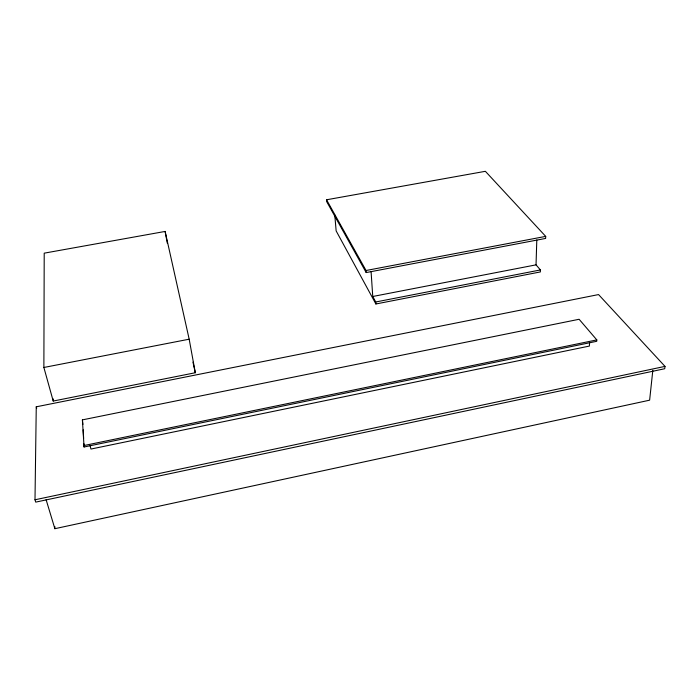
<?xml version="1.0" encoding="UTF-8"?>
<svg xmlns="http://www.w3.org/2000/svg" width="700" height="700" viewBox="0 0 700 700"><rect width="100%" height="100%" fill="white"/><g stroke="black" fill="none" stroke-linecap="round" stroke-linejoin="round"><path stroke-width="1.05" d="M43.873 367.474L44.214 253.164L165.121 231.438L189.175 339.194L195.309 372.741L53.218 401.056L43.873 367.474L189.175 339.194M35 499.782L36.26 406.805L598.553 294.569L665 366.389L664.729 368.734L35.726 502.119L35 499.782L665 366.389M334.775 214.987L336.149 230.912L375.882 303.975L540.365 271.933L540.426 269.946L536.034 264.854L536.804 239.977M545.702 236.381L545.633 238.429L366.196 272.571L326.725 201.67L326.55 199.78L485.371 171.308L545.702 236.381L366.047 270.506L326.55 199.78M589.584 342.851L589.374 346.071L90.956 449.05L89.994 445.366M596.811 339.911L596.715 341.303L84.07 446.985L82.399 419.877L579.119 319.27L596.811 339.911L83.703 445.594M652.829 370.265L649.626 400.181L54.871 528.692L46.104 499.677M371.079 271.504L372.75 296.485L536.034 264.854M372.75 296.485L375.751 301.98L540.426 269.946M36.26 406.805L36.68 408.266M82.399 419.877L82.924 424.463M192.964 362.127L195.309 372.741M165.121 231.438L167.3 243.18M366.047 270.506L366.196 272.571M375.751 301.98L375.882 303.975M83.195 429.826L83.632 438.401M83.913 443.765L84.07 446.985M54.845 526.531L54.871 528.692M53.191 398.877L53.218 401.056"/></g></svg>
